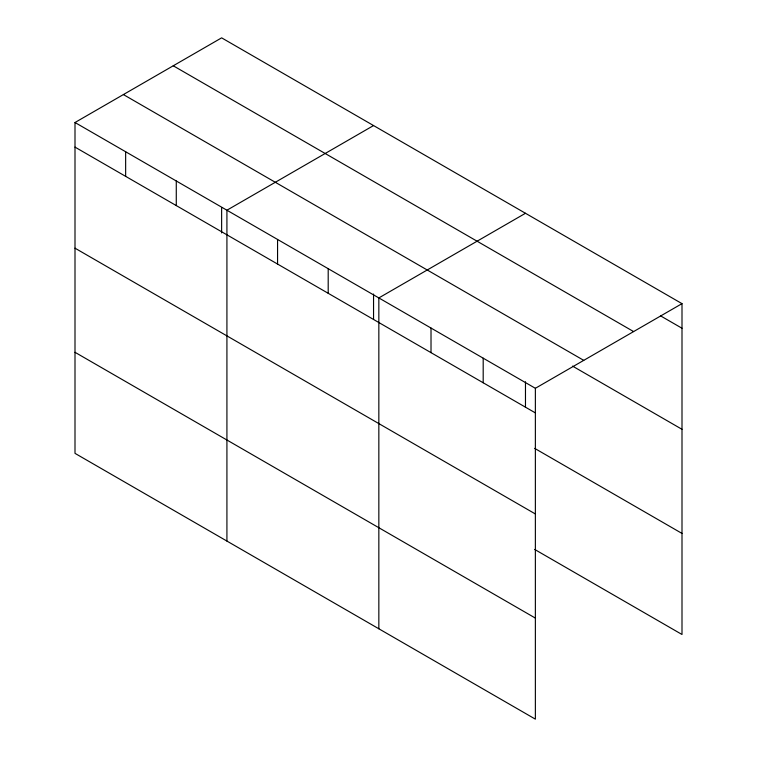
<?xml version="1.0" encoding="UTF-8"?>
<svg xmlns="http://www.w3.org/2000/svg" width="757" height="757" viewBox="0 0 757 757"><rect width="100%" height="100%" fill="white"/><g stroke="black" fill="none" stroke-linecap="round" stroke-linejoin="round"><path stroke-width="1.14" d="M75 122.511L535.369 388.294L535.369 719.15L75 453.358L75 122.511L221.631 37.85L682 303.642L682 634.489L534.679 549.44M373.551 125.558L226.92 210.219L226.92 541.075M525.472 213.275L378.841 297.927L378.841 628.783M535.369 388.294L682 303.642M660.511 315.839L682 328.245M173.249 65.783L633.609 331.575M123.391 94.568L583.751 360.36M572.538 366.104L682 429.304M75 147.113L535.369 412.896M534.679 448.381L682 533.43M75 248.173L535.369 513.965M75 352.298L535.369 618.091M525.472 381.746L525.472 407.2M483.193 358.175L483.193 382.777M431.017 328.055L431.017 352.658M373.551 294.028L373.551 319.482M328.197 268.688L328.197 293.29M277.564 239.458L277.564 264.061M221.631 207.475L221.631 232.929M176.277 180.98L176.277 205.582M125.643 151.741L125.643 176.343"/></g></svg>
